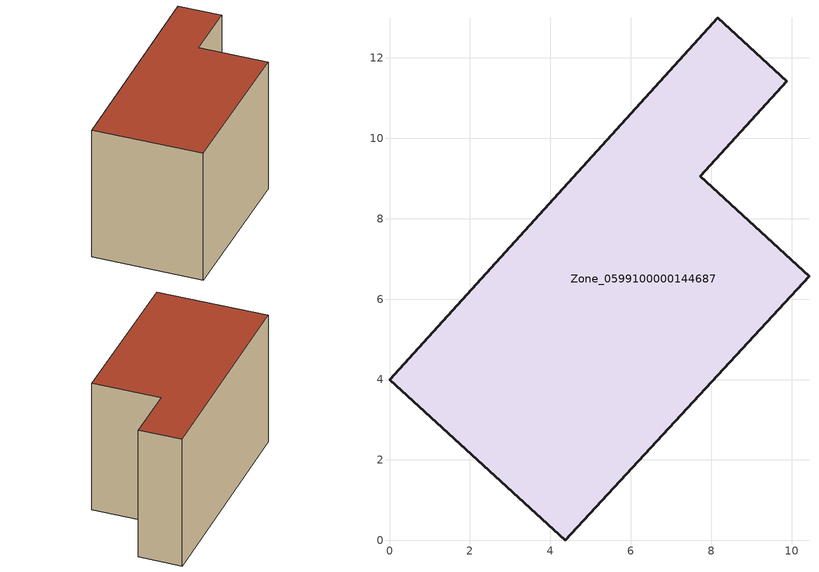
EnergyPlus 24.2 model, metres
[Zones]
Zone_0599100000144687
 floor ground (C_G): 0,4 8.16,13 9.88,11.42 7.72,9.06 10.43,6.57 4.37,0 z0
 wall outside (C_F): 7.72,9.06 9.88,11.42 8.16,13 0,4 4.37,0 10.43,6.57 7.72,9.06 z0:7.45
 roof outside (C_R): 4.37,0 10.43,6.57 7.72,9.06 9.88,11.42 8.16,13 0,4 z7.45
[BUILDING]
Pand.0599100000144687: North Axis=0; Terrain=City; Loads Convergence Tolerance Value=0.04; Temperature Convergence Tolerance Value=0.4; Solar Distribution=FullExterior; Maximum Number of Warmup Days=25; Minimum Number of Warmup Days=1
[Site:Location]
Rotterdam.The.Hague.AP_ZH_NLD Design_Conditions: Latitude=51.96; Longitude=4.45; Time Zone=1; Elevation=-4.5
[SITE:GROUNDTEMPERATURE:BUILDINGSURFACE]
18, 18, 18, 18, 18, 18, 18, 18, 18, 18, 18, 18
[MATERIAL] Thermal Absorptance=0.9; Solar Absorptance=0.7; Visible Absorptance=0.7
Name | Roughness | Thickness | Conductivity | Density | Specific Heat
G.TI.1975-1991 | MediumSmooth | 0.15 | 0.288461 | 540 | 1210
F.TI.1975-1991 | Rough | 0.3 | 0.230769 | 1920 | 840
R.TI.1975-1991 | MediumRough | 0.2 | 0.153846 | 1500 | 1000
[CONSTRUCTION]
C_G: G.TI.1975-1991
C_F: F.TI.1975-1991
C_R: R.TI.1975-1991
[ZONE]
Zone_0599100000144687: Type=1; Multiplier=1; Ceiling Height=Autocalculate; Volume=Autocalculate; Floor Area=autocalculate; Part of Total Floor Area=Yes
[ZONEINFILTRATION:DESIGNFLOWRATE]
Infil_Zone_0599100000144687: Zone or ZoneList or Space or SpaceList=Zone_0599100000144687; Schedule=AlwaysOn; Design Flow Rate Calculation Method=Flow/Area; Flow Rate per Floor Area=0.003; Constant Term Coefficient=1; Temperature Term Coefficient=0; Velocity Term Coefficient=0; Velocity Squared Term Coefficient=0
[HVACTEMPLATE:ZONE:IDEALLOADSAIRSYSTEM]
Zone_0599100000144687: Maximum Heating Supply Air Temperature=50; Minimum Cooling Supply Air Temperature=13; Maximum Heating Supply Air Humidity Ratio=0.0156; Minimum Cooling Supply Air Humidity Ratio=0.0077; Heating Limit=NoLimit; Cooling Limit=NoLimit; Dehumidification Control Type=ConstantSensibleHeatRatio; Cooling Sensible Heat Ratio=0.7; Dehumidification Setpoint=60; Humidification Control Type=None; Humidification Setpoint=30; Outdoor Air Method=None; Outdoor Air Flow Rate per Person=0.00944; Outdoor Air Flow Rate per Zone Floor Area=0; Outdoor Air Flow Rate per Zone=0; Demand Controlled Ventilation Type=None; Outdoor Air Economizer Type=NoEconomizer; Heat Recovery Type=None; Sensible Heat Recovery Effectiveness=0.7; Latent Heat Recovery Effectiveness=0.65
[ZONECONTROL:THERMOSTAT]
ThermostatControl_Zone_0599100000144687: Zone or ZoneList=Zone_0599100000144687; Control Type Schedule=DualSetpointControlType; Control 1=Thermostat_Zone_0599100000144687; Temperature Difference Between Cutout And Setpoint=0
[THERMOSTATSETPOINT:DUALSETPOINT]
Thermostat_Zone_0599100000144687: Heating Setpoint Temperature Schedule=HeatingSetpoint_Zone_0599100000144687; Cooling Setpoint Temperature Schedule=CoolingSetpoint_Zone_0599100000144687
[SCHEDULE:COMPACT]
HeatingSetpoint_Zone_0599100000144687: Through: 12/31, For: AllDays, Until: 24:00, 21
CoolingSetpoint_Zone_0599100000144687: Through: 12/31, For: AllDays, Until: 24:00, 24
DualSetpointControlType: Through: 12/31, For: AllDays, Until: 24:00, 4
AlwaysOn: Through: 12/31, For: AllDays, Until: 24:00, 1
